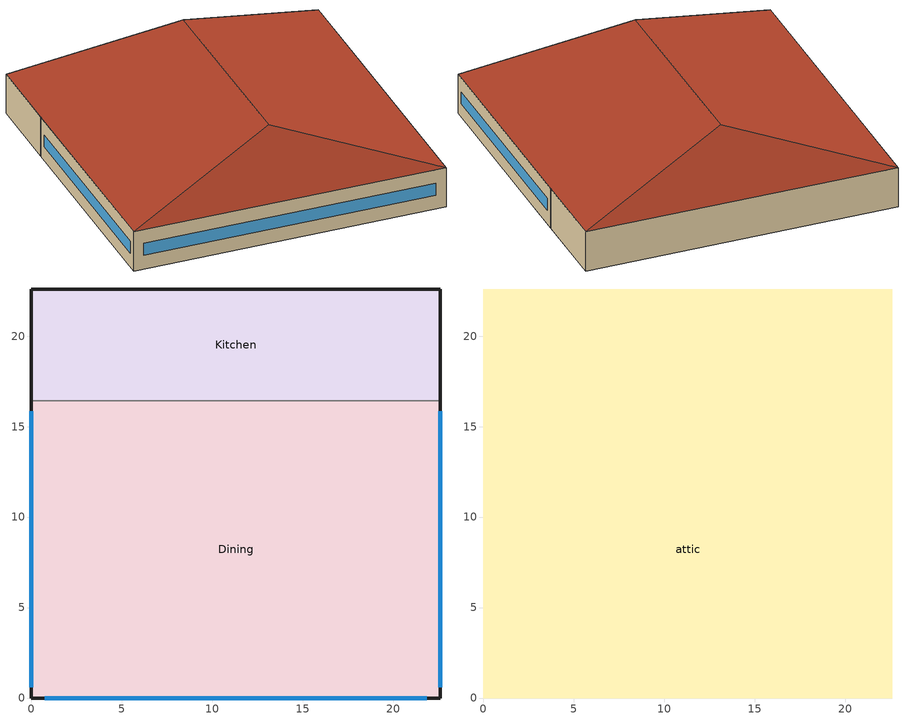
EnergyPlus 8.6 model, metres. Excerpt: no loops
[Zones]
Dining
 floor ground (ext-slab): 22.61,16.44 22.61,0 0,0 0,16.44 z0
 wall outside (Steel Frame Non-res Ext Wall): 0,16.44 0,0 22.61,0 22.61,16.44 z0:3.05
 wall to Kitchen (int-walls): 22.61,16.44 0,16.44 z0:3.05
 window (Window Non-res Fixed): 22.61,0.6 22.61,15.84 / 0.75,0 21.86,0 / 0,15.84 0,0.6 z1.07:1.98
Kitchen
 floor ground (ext-slab): 22.61,22.61 22.61,16.44 0,16.44 0,22.61 z0
 wall outside (Steel Frame Non-res Ext Wall): 22.61,16.44 22.61,22.61 0,22.61 0,16.44 z0:3.05
attic
 floor to Dining (Attic Non-res Floor): 0,0 0,16.44 22.61,16.44 22.61,0 z3.05
 floor to Kitchen (Attic Non-res Floor): 22.61,22.61 22.61,16.44 0,16.44 0,22.61 z3.05
 roof outside (Attic Non-res Roof): 22.61,0,3.05 22.61,22.61,3.05 11.3,18.84,6.82 11.3,3.77,6.82; 22.61,22.61,3.05 0,22.61,3.05 11.3,18.84,6.82; 0,0,3.05 22.61,0,3.05 11.3,3.77,6.82; 0,22.61,3.05 0,0,3.05 11.3,3.77,6.82 11.3,18.84,6.82
[Building]
Ref Bldg Full Service Restaurant New2004_v1.3_5.0: North Axis {deg}=0; Terrain=City; Loads Convergence Tolerance Value=0.04; Temperature Convergence Tolerance Value {deltaC}=0.2; Solar Distribution=FullInteriorAndExterior; Maximum Number of Warmup Days=25; Minimum Number of Warmup Days=6
[Site:Location]
USA CA-SAN FRANCISCO: Latitude {deg}=37.62; Longitude {deg}=-122.37; Time Zone {hr}=-8; Elevation {m}=5
[SizingPeriod:DesignDay] Day of Month=21; Humidity Condition Type=Wetbulb; Barometric Pressure {Pa}=101265; Rain Indicator=No; Snow Indicator=No; Daylight Saving Time Indicator=No; Solar Model Indicator=ASHRAEClearSky
Name | Month | Day Type | Maximum Dry-Bulb Temperature {C} | Daily Dry-Bulb Temperature Range {deltaC} | Wetbulb or DewPoint at Maximum Dry-Bulb {C} | Wind Speed {m/s} | Wind Direction {deg} | Sky Clearness
SAN_FRANCISCO Ann Htg 99.6% Condns DB | 1 | WinterDesignDay | 3.2 | 0 | 3.2 | 2.4 | 140 | 0
SAN_FRANCISCO Ann Clg .4% Condns WB=>MDB | 9 | SummerDesignDay | 25.7 | 9 | 18.4 | 5.8 | 310 | 1
[Site:WaterMainsTemperature]
Calculation Method=CORRELATION; Annual Average Outdoor Air Temperature {C}=13.08; Maximum Difference In Monthly Average Outdoor Air Temperatures {deltaC}=8
[Site:GroundTemperature:BuildingSurface]
19.905, 19.922, 19.91, 19.932, 19.949, 20.038, 20.327, 20.062, 20.443, 20.088, 19.986, 19.948
[Construction]
Steel Frame Non-res Ext Wall: Wood Siding, Steel Frame NonRes Wall Insulation, 1/2IN Gypsum
Attic Non-res Floor: 1/2IN Gypsum, AtticFloor NonRes Insulation, 1/2IN Gypsum
Attic Non-res Roof: Roof Membrane, Metal Decking
ext-slab: HW CONCRETE
int-walls: 1/2IN Gypsum, 1/2IN Gypsum
Window Non-res Fixed: NonRes Fixed Assembly Window
InteriorFurnishings: Std Wood 6inch
[Material] Thermal Absorptance=0.9
Name | Roughness | Thickness {m} | Conductivity {W/m-K} | Density {kg/m3} | Specific Heat {J/kg-K} | Solar Absorptance | Visible Absorptance
Steel Frame NonRes Wall Insulation | MediumRough | 0.0539159 | 0.049 | 265 | 836.8 | 0.7 | 0.7
AtticFloor NonRes Insulation | MediumRough | 0.23413 | 0.049 | 265 | 836.8 | 0.7 | 0.7
Std Wood 6inch | MediumSmooth | 0.15 | 0.12 | 540 | 1210 | 0.7 | 0.7
Wood Siding | MediumSmooth | 0.01 | 0.11 | 544.62 | 1210 | 0.78 | 0.78
1/2IN Gypsum | Smooth | 0.0127 | 0.16 | 784.9 | 830 | 0.92 | 0.92
HW CONCRETE | Rough | 0.1016 | 1.311 | 2240 | 836.8 | 0.7 | 0.7
Roof Membrane | VeryRough | 0.0095 | 0.16 | 1121.29 | 1460 | 0.7 | 0.7
Metal Decking | MediumSmooth | 0.0015 | 45.006 | 7680 | 418.4 | 0.7 | 0.3
[WindowMaterial:SimpleGlazingSystem]
NonRes Fixed Assembly Window: U-Factor {W/m2-K}=6.92716; Solar Heat Gain Coefficient=0.39
[Zone] Type=1; Multiplier=1; Floor Area {m2}=autocalculate
Name | Part of Total Floor Area
Dining; Kitchen | Yes
attic | No
[People] Number of People Schedule=BLDG_OCC_SCH; Fraction Radiant=0.3; Sensible Heat Fraction=AUTOCALCULATE; Activity Level Schedule=ACTIVITY_SCH; Enable ASHRAE 55 Comfort Warnings=No; Mean Radiant Temperature Calculation Type=ZoneAveraged; Work Efficiency Schedule=WORK_EFF_SCH; Clothing Insulation Calculation Method=ClothingInsulationSchedule; Clothing Insulation Schedule=CLOTHING_SCH; Air Velocity Schedule=AIR_VELO_SCH; Thermal Comfort Model 1 Type=FANGER
Name | Zone or ZoneList | Number of People Calculation Method | Zone Floor Area per Person {m2/person} | Number of People
Dining People | Dining | Area/Person | 1.39
Kitchen People | Kitchen | People |  | 7.5
[Lights] Schedule=BLDG_LIGHT_SCH; Design Level Calculation Method=Watts/Area; Return Air Fraction=0; Fraction Radiant=0.7; Fraction Visible=0.2; Fraction Replaceable=1; Return Air Fraction Calculated from Plenum Temperature=No
Name | Zone or ZoneList | Watts per Zone Floor Area {W/m2}
Dining_Lights | Dining | 22.6
Kitchen_Lights | Kitchen | 12.9
[ElectricEquipment] Design Level Calculation Method=EquipmentLevel
Name | Zone or ZoneList | Schedule | Design Level {W} | Fraction Latent | Fraction Radiant | Fraction Lost
Dining_MiscElec_Equip | Dining | BLDG_EQUIP_SCH | 22402 | 0.25 | 0.3 | 0
Kitchen_MiscElec_Equip | Kitchen | BLDG_EQUIP_SCH | 52500 | 0.25 | 0.3 | 0.2
Kitchen_ExhFan_Equip | Kitchen | Kitchen_Exhaust_SCH | 699 | 0 | 0 | 1
[GasEquipment]
Kitchen_MiscGas_Equip: Zone or ZoneList=Kitchen; Schedule=GAS_EQUIP_SCH; Design Level Calculation Method=EquipmentLevel; Design Level {W}=166994; Fraction Latent=0.1; Fraction Radiant=0.2; Fraction Lost=0.7
[Exterior:Lights]
Exterior Facade Lighting: Schedule=ALWAYS_ON; Design Level {W}=4235; Control Option=AstronomicalClock
[ZoneInfiltration:DesignFlowRate] Constant Term Coefficient=1; Temperature Term Coefficient=0; Velocity Term Coefficient=0; Velocity Squared Term Coefficient=0
Name | Zone or ZoneList | Schedule | Design Flow Rate Calculation Method | Flow per Exterior Surface Area {m3/s-m2} | Air Changes per Hour {1/hr}
Dining_Infiltration | Dining | INFIL_HALF_ON_SCH | Flow/ExteriorArea | 0.000302
Kitchen_Infiltration | Kitchen | INFIL_HALF_ON_SCH | Flow/ExteriorArea | 0.000302
attic_Infiltration | attic | ALWAYS_ON | AirChanges/Hour |  | 1
[InternalMass] Construction=InteriorFurnishings
Name | Zone | Surface Area {m2}
Dining Internal Mass | Dining | 743.4961
Kitchen Internal Mass | Kitchen | 278.8105
[ZoneMixing]
Kitchen Exhaust Fanmixing_0: Zone=Kitchen; Schedule=HVACOperationSchd; Design Flow Rate Calculation Method=Flow/Zone; Design Flow Rate {m3/s}=1.828; Source Zone=Dining; Delta Temperature {deltaC}=0
[AvailabilityManager:NightCycle] Applicability Schedule=ALWAYS_ON; Fan Schedule=HVACOperationSchd; Control Type=CycleOnAny; Thermostat Tolerance {deltaC}=1; Cycling Run Time {s}=1800
PSZ-AC_1:1 Availability Manager; PSZ-AC_2:2 Availability Manager
[UtilityCost:Tariff]
Name | Output Meter | Conversion Factor Choice | Time of Use Period Schedule | Season Schedule | Demand Window Length | Monthly Charge or Variable | Group
PGE_E-19_MediumGeneralTOUDemandService | Electricity:Facility | kWh | PGETOUSched | PGESeasonsSchedule | HalfHour | 174.88 | Comm Elect
PGE_A-10MediumGeneralDemandService | Electricity:Facility | kWh |  | PGESeasonsSchedule | HalfHour | 67.64 | Comm Elect
PGE_A-1SmallGeneralService | Electricity:Facility | kWh |  | PGESeasonsSchedule | HalfHour | 7.31 | Comm Elect
CA_EIAMonthlyRateGas | Gas:Facility | MCF |  |  |  | 0 | Comm Gas
[UtilityCost:Charge:Simple]
Name | Tariff | Source Variable | Season | Category Variable | Cost per Unit Value or Variable
SummerOnPeakDemandCharge | PGE_E-19_MediumGeneralTOUDemandService | PeakDemand | Summer | DemandCharges | 13.51
SummerMidPeakDemandCharge | PGE_E-19_MediumGeneralTOUDemandService | MidPeakDemand | Summer | DemandCharges | 3.75
SummerDemandCharge | PGE_E-19_MediumGeneralTOUDemandService | totalDemand | Summer | DemandCharges | 3.18
WinterMidPeakDemandCharge | PGE_E-19_MediumGeneralTOUDemandService | MidPeakDemand | Winter | DemandCharges | 3.69
WinterDemandCharge | PGE_E-19_MediumGeneralTOUDemandService | totalDemand | Winter | DemandCharges | 3.18
SummerPeakEnergyCharge | PGE_E-19_MediumGeneralTOUDemandService | PeakEnergy | Summer | EnergyCharges | 0.15746
SummerMidPeakEnergyCharge | PGE_E-19_MediumGeneralTOUDemandService | MidPeakEnergy | Summer | EnergyCharges | 0.09613
SummerOffPeakEnergyCharge | PGE_E-19_MediumGeneralTOUDemandService | OffPeakEnergy | Summer | EnergyCharges | 0.08203
WinterMidPeakEnergyCharge | PGE_E-19_MediumGeneralTOUDemandService | MidPeakEnergy | Winter | EnergyCharges | 0.10181
WinterOffPeakEnergyCharge | PGE_E-19_MediumGeneralTOUDemandService | OffPeakEnergy | Winter | EnergyCharges | 0.08203
TaxofEightPercent | PGE_E-19_MediumGeneralTOUDemandService | subtotal | Annual | Taxes | 0.08
SummerEnergyCharge | PGE_A-10MediumGeneralDemandService | totalEnergy | Summer | EnergyCharges | 0.1416
WinterEnergyCharge | PGE_A-10MediumGeneralDemandService | totalEnergy | Winter | EnergyCharges | 0.103
SummerDemandCharge | PGE_A-10MediumGeneralDemandService | totalDemand | Summer | DemandCharges | 6.56
WinterDemandCharge | PGE_A-10MediumGeneralDemandService | totalDemand | Winter | DemandCharges | 1.58
TaxofEightPercent | PGE_A-10MediumGeneralDemandService | subtotal | Annual | Taxes | 0.08
SummerEnergyCharge | PGE_A-1SmallGeneralService | totalEnergy | Summer | EnergyCharges | 0.1794
WinterEnergyCharge | PGE_A-1SmallGeneralService | totalEnergy | Winter | EnergyCharges | 0.1179
TaxofEightPercent | PGE_A-1SmallGeneralService | subtotal | Annual | Taxes | 0.08
MonthlyRateGasCharge | CA_EIAMonthlyRateGas | totalEnergy | Annual | EnergyCharges | CA_MonthlyGasRates
TaxofEightPercent | CA_EIAMonthlyRateGas | SubTotal | Annual | Taxes | 0.08
[UtilityCost:Qualify] Season=Annual; Threshold Test=Count
Name | Tariff | Variable | Qualify Type | Threshold Value or Variable | Number of Months
MinDemand500kw | PGE_E-19_MediumGeneralTOUDemandService | TotalDemand | Minimum | 500 | 12
MaxDemand500kw | PGE_A-10MediumGeneralDemandService | TotalDemand | Maximum | 500 | 1
MaxDemand500kw | PGE_A-1SmallGeneralService | TotalDemand | Maximum | 500 | 1
MaxEnergy4200kwh | PGE_A-1SmallGeneralService | TotalEnergy | Maximum | 4200 | 1
[UtilityCost:Variable]
CA_MonthlyGasRates: Tariff=CA_EIAMonthlyRateGas; Variable Type=Currency; January Value=9.37; February Value=8.88; March Value=8.2; April Value=7.29; May Value=7.82; June Value=8.26; July Value=8.23; August Value=8.21; September Value=7.9; October Value=8.09; November Value=7.64; December Value=8.43
[Schedule:Compact]
ALWAYS_ON: Through: 12/31, For: AllDays, Until: 24:00, 1
ACTIVITY_SCH: Through: 12/31, For: AllDays, Until: 24:00, 120
AIR_VELO_SCH: Through: 12/31, For: AllDays, Until: 24:00, 0.2
BLDG_EQUIP_SCH: Through: 12/31, For: Weekday, Until: 06:00, 0.1, Until: 07:00, 0.25, Until: 09:00, 0.35, Until: 10:00, 0.25, Until: 13:00, 0.35, Until: 16:00, 0.25, Until: 19:00, 0.35, Until: 24:00, 0.25, For: Saturday, Until: 06:00, 0.1, Until: 07:00, 0.25, Until: 09:00, 0.35, Until: 10:00, 0.25, Until: 13:00, 0.35, Until: 16:00, 0.25, Until: 19:00, 0.35, Until: 24:00, 0.25, For: SummerDesignDay, Until: 24:00, 0.35, For: WinterDesignDay, Until: 24:00, 0, For: Sunday Holidays AllOtherDays, Until: 06:00, 0.1, Until: 07:00, 0.25, Until: 09:00, 0.35, Until: 10:00, 0.25, Until: 13:00, 0.35, Until: 16:00, 0.25, Until: 19:00, 0.35, Until: 24:00, 0.25
BLDG_LIGHT_SCH: Through: 12/31, For: SummerDesignDay, Until: 24:00, 1, For: WinterDesignDay, Until: 24:00, 0, For: Weekday Saturday Sunday Holidays AllOtherDays, Until: 01:00, 0.45, Until: 05:00, 0.15, Until: 06:00, 0.45, Until: 24:00, 0.9
BLDG_OCC_SCH: Through: 12/31, For: Weekdays, Until: 01:00, 0.05, Until: 05:00, 0, Until: 06:00, 0.05, Until: 07:00, 0.1, Until: 10:00, 0.4, Until: 11:00, 0.2, Until: 12:00, 0.5, Until: 13:00, 0.8, Until: 14:00, 0.7, Until: 15:00, 0.4, Until: 16:00, 0.2, Until: 17:00, 0.25, Until: 18:00, 0.5, Until: 21:00, 0.8, Until: 22:00, 0.5, Until: 23:00, 0.35, Until: 24:00, 0.2, For: SummerDesignDay, Until: 24:00, 1, For: WinterDesignDay, Until: 24:00, 0, For: Saturday, Until: 01:00, 0.05, Until: 06:00, 0, Until: 07:00, 0.05, Until: 09:00, 0.5, Until: 10:00, 0.4, Until: 11:00, 0.2, Until: 12:00, 0.45, Until: 14:00, 0.5, Until: 15:00, 0.35, Until: 18:00, 0.3, Until: 19:00, 0.7, Until: 20:00, 0.9, Until: 21:00, 0.7, Until: 22:00, 0.65, Until: 23:00, 0.55, Until: 24:00, 0.35, For: Sunday Holidays AllOtherDays, Until: 01:00, 0.05, Until: 06:00, 0, Until: 07:00, 0.05, Until: 09:00, 0.5, Until: 11:00, 0.2, Until: 12:00, 0.3, Until: 14:00, 0.5, Until: 15:00, 0.3, Until: 16:00, 0.2, Until: 17:00, 0.25, Until: 18:00, 0.35, Until: 19:00, 0.55, Until: 20:00, 0.65, Until: 21:00, 0.7, Until: 22:00, 0.35, Until: 24:00, 0.2
CLOTHING_SCH: Through: 04/30, For: AllDays, Until: 24:00, 1, Through: 09/30, For: AllDays, Until: 24:00, 0.5, Through: 12/31, For: AllDays, Until: 24:00, 1
GAS_EQUIP_SCH: Through: 12/31, For: Weekdays Saturday, Until: 05:00, 0.02, Until: 06:00, 0.05, Until: 07:00, 0.1, Until: 08:00, 0.15, Until: 09:00, 0.2, Until: 10:00, 0.15, Until: 13:00, 0.25, Until: 14:00, 0.2, Until: 15:00, 0.15, Until: 16:00, 0.2, Until: 19:00, 0.3, Until: 21:00, 0.2, Until: 22:00, 0.15, Until: 23:00, 0.1, Until: 24:00, 0.05, For: SummerDesignDay, Until: 24:00, 0.25, For: WinterDesignDay, Until: 24:00, 0, For: Sunday Holidays AllOtherDays, Until: 05:00, 0.02, Until: 06:00, 0.05, Until: 07:00, 0.1, Until: 08:00, 0.15, Until: 09:00, 0.2, Until: 10:00, 0.15, Until: 13:00, 0.25, Until: 14:00, 0.2, Until: 15:00, 0.15, Until: 16:00, 0.2, Until: 19:00, 0.3, Until: 21:00, 0.2, Until: 22:00, 0.15, Until: 23:00, 0.1, Until: 24:00, 0.05
Kitchen_Exhaust_SCH; HVACOperationSchd: Through: 12/31, For: AllDays, Until: 01:00, 1, Until: 05:00, 0, Until: 24:00, 1
INFIL_HALF_ON_SCH: Through: 12/31, For: Weekdays SummerDesignDay, Until: 05:00, 1, Until: 24:00, 0.5, For: Saturday WinterDesignDay, Until: 05:00, 1, Until: 24:00, 0.5, For: Sunday Holidays AllOtherDays, Until: 05:00, 1, Until: 24:00, 0.5
WORK_EFF_SCH: Through: 12/31, For: AllDays, Until: 24:00, 0
PGESeasonsSchedule: Through: 4/30, For: AllDays, Until: 24:00, 1, Through: 10/31, For: AllDays, Until: 24:00, 3, Through: 12/31, For: AllDays, Until: 24:00, 1
PGETOUSched: Through: 4/30, For: WeekDays, Until: 8:30, 3, Until: 21:30, 4, Until: 24:00, 3, For: AllOtherDays, Until: 24:00, 3, Through: 10/31, For: WeekDays, Until: 8:30, 3, Until: 12:00, 4, Until: 18:00, 1, Until: 21:30, 4, Until: 24:00, 3, For: AllOtherDays, Until: 24:00, 3, Through: 12/31, For: WeekDays, Until: 10:00, 3, Until: 22:00, 1, Until: 24:00, 3, For: AllOtherDays, Until: 24:00, 3
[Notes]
DOE Commercial Reference Building
Full Service Restaurant, new construction 90.1-2004
EnergyPlus Version 5.0
ASHRAE Standards 90.1-2004 and 62-1999
Description:  Single story, Two zone building.
Form:         Area = 511 m2 (5,500 ft2); Number of Stories = 1 plus attic; Shape = rectangle, Aspect ratio = 1.0
Envelope:     Envelope thermal properties vary with climate according to ASHRAE Standard 90.1-2004.
Opaque constructions: steel frame walls; attic roof; slab-on-grade floor
Windows: window-to-wall ratio = 17.1%
Infiltration = 0.4 cfm/ft2 above grade wall area at 0.3 in wc (75 Pa) adjusted to 0.016 in wc (4 Pa).
50% of full value when ventilation system on.
HVAC:         ASHRAE 90.1-2004 PSZ-AC, gas furnace
Economizers per ASHRAE 90.1-2004
Exhaust:      Kitchen exhaust 1888 L/s (4000 cfm), 97% of exhaust make-up air from dining
Kitchen exhaust fan modeled as exterior load to avoid getting double make-up air
Refrigeration: Walk-in cooler and walk-in freezer
Int. gains:   W/m2 (W/ft2)   lights          elec plug        gas plug
Detached Shading:               None
Daylight:                       None
Natural Ventilation:            None
Zonal Equipment:                None
Air Primary Loops:              PSZ-AC:1; PSZ-AC:2
Plant Loops:                    SHWSys1
System Equipment Autosize:      Yes
Purchased Cooling:              None
Purchased Heating:              None
Coils:                          Coil:Cooling:DX:SingleSpeed; Coil:Cooling:DX:TwoSpeed; Coil:Heating:Gas
Pumps:                          None
Boilers:                        None
Chillers:                       None
Reference citation for the Commercial Reference Buildings:
Deru, M.; Field, K.; Studer, D.; Benne, K.; Griffith, B.; Torcellini, P;
Halverson, M.; Winiarski, D.; Liu, B.; Rosenberg, M.; Huang, J.;
Yazdanian, M.; Crawley, D. (2010).
U.S. Department of Energy Commercial Reference Building Models of the National Building Stock.
Washington, DC: U.S. Department of Energy, Energy Efficiency and
Renewable Energy, Office of Building Technologies.
***GENERAL SIMULATION PARAMETERS***
Number of Zones: 3
***HOLIDAYS & DAYLIGHT SAVINGS***
